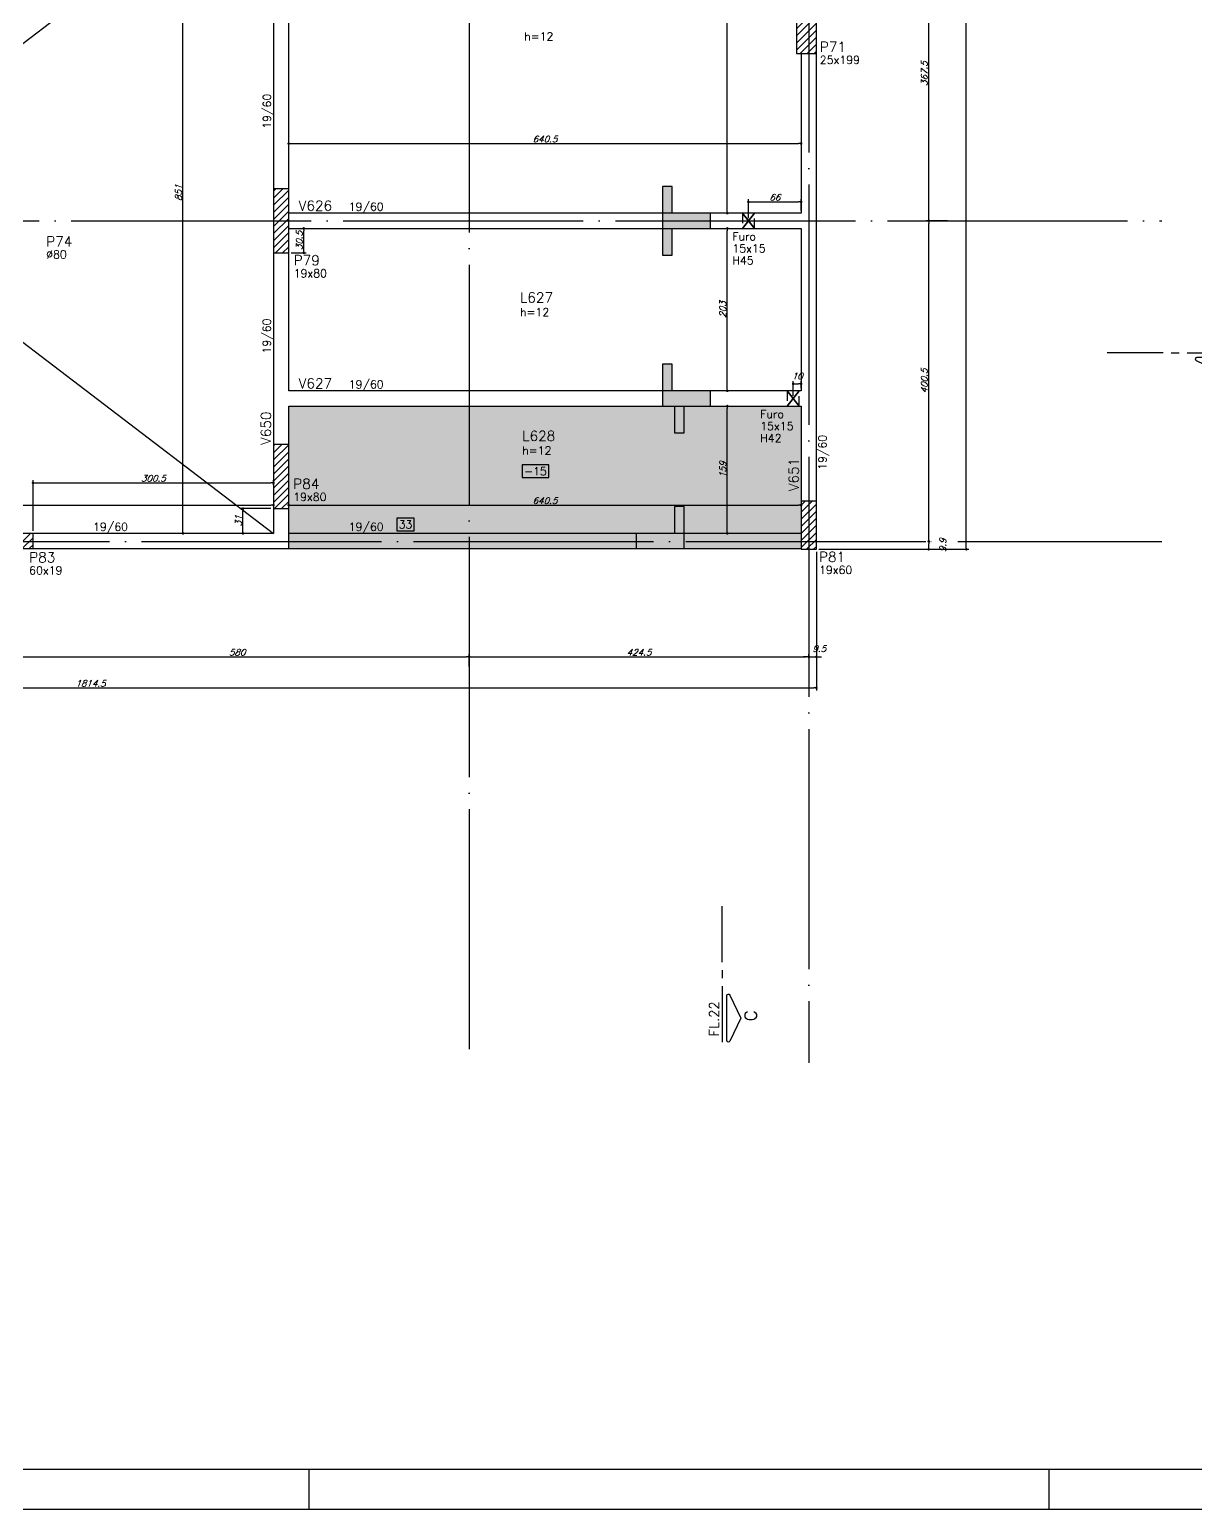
# Model space of a CAD drawing. Extents: x -4245 to 5400, y -2094 to 2406.
# Drawn here: x 2276 to 3733, y -2094 to -246 of the extents above; entities that cross this region are included whole.
import ezdxf
from ezdxf.enums import TextEntityAlignment as Align

# ---------------------------------------------------------------- set-up
doc = ezdxf.new("R2010")
doc.units = 0
doc.header["$LTSCALE"] = 50
doc.header["$MEASUREMENT"] = 0
doc.linetypes.add('EIXO', pattern=[6.8, 6, -0.4, 0, -0.4])
doc.linetypes.add('HIDDEN', pattern=[0.375, 0.25, -0.125])
doc.layers.get('0').update_dxf_attribs({"linetype": 'CONTINUOUS'})
doc.layers.get('DEFPOINTS').update_dxf_attribs({"linetype": 'CONTINUOUS'})
for name, color, linetype in [('F-CORTE', 4, 'CONTINUOUS'), ('F-CORTE-INDICAÇÃO', 4, 'CONTINUOUS'), ('F-COTAS', 106, 'CONTINUOUS'), ('F-COTAS-FUROS', 50, 'CONTINUOUS'), ('F-DESNIVEL-1', 254, 'CONTINUOUS'), ('F-EIXO', 12, 'EIXO'), ('F-FURO-PAREDE', 2, 'HIDDEN'), ('F-FURO-PAREDE-TEXTOS', 2, 'CONTINUOUS'), ('F-LAJES-DIM', 2, 'CONTINUOUS'), ('F-LAJES-NOME', 4, 'CONTINUOUS'), ('F-MARGEM', 1, 'CONTINUOUS'), ('F-PILARES-DIM', 172, 'CONTINUOUS'), ('F-PILARES-HACH', 174, 'CONTINUOUS'), ('F-PILARES-NOME', 170, 'CONTINUOUS'), ('F-PILARES-S', 170, 'CONTINUOUS'), ('F-SOLIDO-CORTE', 71, 'CONTINUOUS'), ('F-TEXTO', 6, 'CONTINUOUS'), ('F-VIGAS', 3, 'CONTINUOUS'), ('F-VIGAS-DIM', 2, 'CONTINUOUS'), ('F-VIGAS-NOME', 4, 'CONTINUOUS'), ('F-VÃO', 1, 'CONTINUOUS')]:
    doc.layers.add(name, color=color, linetype=linetype)
doc.layers.add('F-DESNIVEL-4', color=7, linetype='CONTINUOUS', true_color=0xc3f1b6)
doc.styles.add('CP-TEXT-INCL', font='simplex.shx', dxfattribs={"oblique": 20})
doc.styles.add('MCP', font='simplex.shx')
doc.styles.add('ROMANS', font='simplex.shx')
doc.dimstyles.new('CP-COTAS-50', dxfattribs={"dimscale": 0.64, "dimtxt": 12.5, "dimasz": 5, "dimexe": 5, "dimexo": 5, "dimgap": 2.5, "dimtad": 1, "dimdec": 1, "dimdsep": 46, "dimtxsty": 'CP-TEXT-INCL', "dimblk1": 'DOT', "dimblk2": 'DOT', "dimsah": 1, "dimcen": 9, "dimclrd": 256, "dimclre": 256, "dimclrt": 256, "dimadec": 0, "dimazin": 0, "dimtfac": 1, "dimtdec": 1, "dimtmove": 2, "dimatfit": 3, "dimldrblk": 'DOT', "dimfxl": 0, "dimtolj": 1, "dimarcsym": 0})
pattern_1 = [(45, (0, 10000), (-4.4194174, 4.4194174), [])]

# ---------------------------------------------------------------- blocks, each defined once
blk = doc.blocks.new('*U3')
at = {"layer": 'F-LAJES-DIM', "color": 1}
blk.add_lwpolyline([(0, 0), (33, 0), (33, 16), (0, 16)], close=True, dxfattribs=at)
at = {"layer": 'F-LAJES-DIM', "style": 'MCP'}
blk.add_attdef('DIM', text='', height=10, dxfattribs=at).set_placement((16.5, 8), align=Align.MIDDLE_CENTER)
blk = doc.blocks.new('*U6')
at = {"layer": 'F-VIGAS-DIM', "color": 1}
blk.add_lwpolyline([(0, 0), (22, 0), (22, 16), (0, 16)], close=True, dxfattribs=at)
at = {"layer": 'F-VIGAS-DIM', "style": 'MCP'}
blk.add_attdef('DIM', text='', height=10, dxfattribs=at).set_placement((11, 8), align=Align.MIDDLE_CENTER)
blk = doc.blocks.new('*U18')
at = {"layer": 'F-EIXO'}
blk.add_line((0, 0), (0, -3377.9), dxfattribs=at)
at = {"layer": 'F-TEXTO', "style": 'ROMANS'}
blk.add_attdef('EIXO', text='', height=17.5, rotation=360, dxfattribs=at).set_placement((0, 28.2), align=Align.MIDDLE_CENTER)
blk = doc.blocks.new('*U10')
at = {"layer": 'F-EIXO'}
blk.add_line((0, 0), (7397, 0), dxfattribs=at)
at = {"layer": 'F-TEXTO', "style": 'ROMANS'}
blk.add_attdef('EIXO', text='', height=17.5, dxfattribs=at).set_placement((-28.2072, 0), align=Align.MIDDLE_CENTER)
blk = doc.blocks.new('*U16')
at = {"layer": 'F-EIXO'}
blk.add_line((0, 0), (7484.954, 0), dxfattribs=at)
at = {"layer": 'F-TEXTO', "style": 'ROMANS'}
blk.add_attdef('EIXO', text='', height=17.5, dxfattribs=at).set_placement((-28.2072, 0), align=Align.MIDDLE_CENTER)
blk = doc.blocks.new('*U14')
at = {"layer": 'F-EIXO'}
blk.add_line((0, 0), (0, -3477.9), dxfattribs=at)
at = {"layer": 'F-TEXTO', "style": 'ROMANS'}
blk.add_attdef('EIXO', text='', height=17.5, rotation=360, dxfattribs=at).set_placement((0, 28.2), align=Align.MIDDLE_CENTER)
blk = doc.blocks.new('*U23')
at = {"layer": 'F-CORTE-INDICAÇÃO'}
for p, q in [((70, 0), (0, 0)), ((80, 0), (90, 0)), ((100, 0), (170, 0))]:
    blk.add_line(p, q, dxfattribs=at)
blk.add_lwpolyline([(112, 6, -0.802585), (111.2, 9.8), (140, 23.3), (168.8, 9.8, -0.802585), (168, 6)], format="xyb", close=True, dxfattribs=at)
at = {"layer": 'F-CORTE-INDICAÇÃO', "style": 'ROMANS'}
blk.add_attdef('CORTE', text='', height=15, dxfattribs=at).set_placement((140, 35.8), align=Align.MIDDLE_CENTER)
at = {"layer": 'F-CORTE-INDICAÇÃO', "color": 2, "style": 'ROMANS'}
blk.add_attdef('FOLHA', text='', height=12, dxfattribs=at).set_placement((80.5, -10), align=Align.MIDDLE_CENTER)
blk = doc.blocks.new('_DOT')
at = {"color": 0, "linetype": 'ByBlock'}
blk.add_line((-0.5, 0), (-1, 0), dxfattribs=at)
at = {"color": 0, "linetype": 'ByBlock', "const_width": 0.5}
blk.add_lwpolyline([(-0.25, 0, 1), (0.25, 0, 1)], format="xyb", close=True, dxfattribs=at)
blk = doc.blocks.new('*D25')
at = {"layer": 'DEFPOINTS', "color": 0, "linetype": 'Continuous', "transparency": 16777216}
for p in [(3148.2, -716), (3148.2, -716), (3148.2, -875)]:
    blk.add_point(p, dxfattribs=at)
at = {"layer": 'F-COTAS', "linetype": 'Continuous', "lineweight": -2, "transparency": 16777216}
blk.add_line((3148.2, -871.8), (3148.2, -719.2), dxfattribs=at)
at = {"layer": 'F-COTAS', "linetype": 'Continuous', "lineweight": -2, "transparency": 16777216, "xscale": 3.2, "yscale": 3.2, "zscale": 3.2}
for p, rotation in [((3148.2, -716), 90), ((3148.2, -875), 270)]:
    blk.add_blockref('_DOT', p, dxfattribs=dict(at, rotation=rotation))
at = {"layer": 'F-COTAS', "linetype": 'Continuous', "transparency": 16777216, "insert": (3142.6, -795.5), "char_height": 8, "attachment_point": 5, "rotation": 90, "style": 'CP-TEXT-INCL'}
blk.add_mtext('\\A1;159', dxfattribs=at)
blk = doc.blocks.new('*D26')
at = {"layer": 'DEFPOINTS', "color": 0, "linetype": 'Continuous', "transparency": 16777216}
for p in [(3148.2, -494), (3148.2, -494), (3148.2, -697)]:
    blk.add_point(p, dxfattribs=at)
at = {"layer": 'F-COTAS', "linetype": 'Continuous', "lineweight": -2, "transparency": 16777216}
blk.add_line((3148.2, -693.8), (3148.2, -497.2), dxfattribs=at)
at = {"layer": 'F-COTAS', "linetype": 'Continuous', "lineweight": -2, "transparency": 16777216, "xscale": 3.2, "yscale": 3.2, "zscale": 3.2}
for p, rotation in [((3148.2, -494), 90), ((3148.2, -697), 270)]:
    blk.add_blockref('_DOT', p, dxfattribs=dict(at, rotation=rotation))
at = {"layer": 'F-COTAS', "linetype": 'Continuous', "transparency": 16777216, "insert": (3142.6, -595.5), "char_height": 8, "attachment_point": 5, "rotation": 90, "style": 'CP-TEXT-INCL'}
blk.add_mtext('\\A1;203', dxfattribs=at)
blk = doc.blocks.new('*D27')
at = {"layer": 'DEFPOINTS', "color": 0, "linetype": 'Continuous', "transparency": 16777216}
for p in [(3148.2, 51), (3148.2, 51), (3148.2, -475)]:
    blk.add_point(p, dxfattribs=at)
at = {"layer": 'F-COTAS', "linetype": 'Continuous', "lineweight": -2, "transparency": 16777216}
blk.add_line((3148.2, -471.8), (3148.2, 47.8), dxfattribs=at)
at = {"layer": 'F-COTAS', "linetype": 'Continuous', "lineweight": -2, "transparency": 16777216, "xscale": 3.2, "yscale": 3.2, "zscale": 3.2}
for p, rotation in [((3148.2, 51), 90), ((3148.2, -475), 270)]:
    blk.add_blockref('_DOT', p, dxfattribs=dict(at, rotation=rotation))
at = {"layer": 'F-COTAS', "linetype": 'Continuous', "transparency": 16777216, "insert": (3142.6, -212), "char_height": 8, "attachment_point": 5, "rotation": 90, "style": 'CP-TEXT-INCL'}
blk.add_mtext('\\A1;526', dxfattribs=at)
blk = doc.blocks.new('*D32')
at = {"layer": 'DEFPOINTS', "color": 0, "linetype": 'Continuous', "transparency": 16777216}
for p in [(2467.9, -24), (2467.9, -24), (2467.9, -875)]:
    blk.add_point(p, dxfattribs=at)
at = {"layer": 'F-COTAS', "linetype": 'Continuous', "lineweight": -2, "transparency": 16777216}
blk.add_line((2467.9, -871.8), (2467.9, -27.2), dxfattribs=at)
at = {"layer": 'F-COTAS', "linetype": 'Continuous', "lineweight": -2, "transparency": 16777216, "xscale": 3.2, "yscale": 3.2, "zscale": 3.2}
for p, rotation in [((2467.9, -24), 90), ((2467.9, -875), 270)]:
    blk.add_blockref('_DOT', p, dxfattribs=dict(at, rotation=rotation))
at = {"layer": 'F-COTAS', "linetype": 'Continuous', "transparency": 16777216, "insert": (2462.3, -449.5), "char_height": 8, "attachment_point": 5, "rotation": 90, "style": 'CP-TEXT-INCL'}
blk.add_mtext('\\A1;851', dxfattribs=at)
blk = doc.blocks.new('*D63')
at = {"layer": 'DEFPOINTS', "color": 0, "linetype": 'Continuous', "transparency": 16777216}
for p in [(1464, -839.7), (2581, -839.7), (2581, -839.7)]:
    blk.add_point(p, dxfattribs=at)
at = {"layer": 'F-COTAS', "linetype": 'Continuous', "lineweight": -2, "transparency": 16777216}
blk.add_line((1467.2, -839.7), (2577.8, -839.7), dxfattribs=at)
at = {"layer": 'F-COTAS', "linetype": 'Continuous', "lineweight": -2, "transparency": 16777216, "xscale": 3.2, "yscale": 3.2, "zscale": 3.2, "rotation": 180}
blk.add_blockref('_DOT', (1464, -839.7), dxfattribs=at)
at = {"layer": 'F-COTAS', "linetype": 'Continuous', "lineweight": -2, "transparency": 16777216, "xscale": 3.2, "yscale": 3.2, "zscale": 3.2}
blk.add_blockref('_DOT', (2581, -839.7), dxfattribs=at)
at = {"layer": 'F-COTAS', "linetype": 'Continuous', "transparency": 16777216, "insert": (2022.5, -834.1), "char_height": 8, "attachment_point": 5, "style": 'CP-TEXT-INCL'}
blk.add_mtext('\\A1;1117', dxfattribs=at)
blk = doc.blocks.new('*D64')
at = {"layer": 'DEFPOINTS', "color": 0, "linetype": 'Continuous', "transparency": 16777216}
for p in [(2600, -839.7), (3240.5, -839.7), (3240.5, -839.7)]:
    blk.add_point(p, dxfattribs=at)
at = {"layer": 'F-COTAS', "linetype": 'Continuous', "lineweight": -2, "transparency": 16777216}
blk.add_line((2603.2, -839.7), (3237.3, -839.7), dxfattribs=at)
at = {"layer": 'F-COTAS', "linetype": 'Continuous', "lineweight": -2, "transparency": 16777216, "xscale": 3.2, "yscale": 3.2, "zscale": 3.2, "rotation": 180}
blk.add_blockref('_DOT', (2600, -839.7), dxfattribs=at)
at = {"layer": 'F-COTAS', "linetype": 'Continuous', "lineweight": -2, "transparency": 16777216, "xscale": 3.2, "yscale": 3.2, "zscale": 3.2}
blk.add_blockref('_DOT', (3240.5, -839.7), dxfattribs=at)
at = {"layer": 'F-COTAS', "linetype": 'Continuous', "transparency": 16777216, "insert": (2920.2, -834.1), "char_height": 8, "attachment_point": 5, "style": 'CP-TEXT-INCL'}
blk.add_mtext('\\A1;640.5', dxfattribs=at)
blk = doc.blocks.new('*D65')
at = {"layer": 'DEFPOINTS', "color": 0, "linetype": 'Continuous', "transparency": 16777216}
for p in [(2600, -388), (3240.5, -388), (3240.5, -388)]:
    blk.add_point(p, dxfattribs=at)
at = {"layer": 'F-COTAS', "linetype": 'Continuous', "lineweight": -2, "transparency": 16777216}
blk.add_line((2603.2, -388), (3237.3, -388), dxfattribs=at)
at = {"layer": 'F-COTAS', "linetype": 'Continuous', "lineweight": -2, "transparency": 16777216, "xscale": 3.2, "yscale": 3.2, "zscale": 3.2, "rotation": 180}
blk.add_blockref('_DOT', (2600, -388), dxfattribs=at)
at = {"layer": 'F-COTAS', "linetype": 'Continuous', "lineweight": -2, "transparency": 16777216, "xscale": 3.2, "yscale": 3.2, "zscale": 3.2}
blk.add_blockref('_DOT', (3240.5, -388), dxfattribs=at)
at = {"layer": 'F-COTAS', "linetype": 'Continuous', "transparency": 16777216, "insert": (2920.2, -382.4), "char_height": 8, "attachment_point": 5, "style": 'CP-TEXT-INCL'}
blk.add_mtext('\\A1;640.5', dxfattribs=at)
blk = doc.blocks.new('A0-4L_900')
at = {"layer": 'F-MARGEM', "color": 2}
for p, q in [((137.4, 1), (137.4, 0)), ((155.9, 1), (155.9, 0))]:
    blk.add_line(p, q, dxfattribs=at)
blk.add_lwpolyline([(0, 0), (0, 90), (192.9, 90), (192.9, 0)], close=True, dxfattribs=at)
at = {"layer": 'F-MARGEM', "color": 7}
blk.add_lwpolyline([(2.5, 89), (191.9, 89), (191.9, 1), (2.5, 1)], close=True, dxfattribs=at)
blk = doc.blocks.new('*D117')
at = {"layer": 'DEFPOINTS', "color": 0, "linetype": 'Continuous', "transparency": 16777216}
for p in [(2607.4, -494), (2618.8, -494), (2600, -524.5)]:
    blk.add_point(p, dxfattribs=at)
at = {"layer": 'F-COTAS', "linetype": 'Continuous', "lineweight": -2, "transparency": 16777216}
for p, q in [((2610.6, -494), (2622, -494)), ((2618.8, -521.3), (2618.8, -497.2)), ((2603.2, -524.5), (2622, -524.5))]:
    blk.add_line(p, q, dxfattribs=at)
at = {"layer": 'F-COTAS', "linetype": 'Continuous', "lineweight": -2, "transparency": 16777216, "xscale": 3.2, "yscale": 3.2, "zscale": 3.2}
for p, rotation in [((2618.8, -494), 90), ((2618.8, -524.5), 270)]:
    blk.add_blockref('_DOT', p, dxfattribs=dict(at, rotation=rotation))
at = {"layer": 'F-COTAS', "linetype": 'Continuous', "transparency": 16777216, "insert": (2613.2, -509.3), "char_height": 8, "attachment_point": 5, "rotation": 90, "style": 'CP-TEXT-INCL'}
blk.add_mtext('\\A1;30.5', dxfattribs=at)
blk = doc.blocks.new('*D144')
at = {"layer": 'DEFPOINTS', "color": 0, "linetype": 'Continuous', "transparency": 16777216}
for p in [(3284.5, 1699.5), (3446.8, 1699.5), (3259.5, -894.9)]:
    blk.add_point(p, dxfattribs=at)
at = {"layer": 'F-COTAS', "linetype": 'Continuous', "lineweight": -2, "transparency": 16777216}
for p, q in [((3287.7, 1699.5), (3450, 1699.5)), ((3446.8, -891.7), (3446.8, 1696.3)), ((3262.7, -894.9), (3450, -894.9))]:
    blk.add_line(p, q, dxfattribs=at)
at = {"layer": 'F-COTAS', "linetype": 'Continuous', "lineweight": -2, "transparency": 16777216, "xscale": 3.2, "yscale": 3.2, "zscale": 3.2}
for p, rotation in [((3446.8, 1699.5), 90), ((3446.8, -894.9), 270)]:
    blk.add_blockref('_DOT', p, dxfattribs=dict(at, rotation=rotation))
at = {"layer": 'F-COTAS', "linetype": 'Continuous', "transparency": 16777216, "insert": (3441.2, 402.3), "char_height": 8, "attachment_point": 5, "rotation": 90, "style": 'CP-TEXT-INCL'}
blk.add_mtext('\\A1;2594.4', dxfattribs=at)
blk = doc.blocks.new('*D145')
at = {"layer": 'DEFPOINTS', "color": 0, "linetype": 'Continuous', "transparency": 16777216}
for p in [(3399.3, -885), (3399.9, -885), (3259.5, -894.9)]:
    blk.add_point(p, dxfattribs=at)
at = {"layer": 'F-COTAS', "linetype": 'Continuous', "lineweight": -2, "transparency": 16777216}
for p, q in [((3402.5, -885), (3403.1, -885)), ((3262.7, -894.9), (3403.1, -894.9)), ((3399.9, -891.7), (3399.9, -888.2))]:
    blk.add_line(p, q, dxfattribs=at)
at = {"layer": 'F-COTAS', "linetype": 'Continuous', "lineweight": -2, "transparency": 16777216, "xscale": 3.2, "yscale": 3.2, "zscale": 3.2}
for p, rotation in [((3399.9, -885), 90), ((3399.9, -894.9), 270)]:
    blk.add_blockref('_DOT', p, dxfattribs=dict(at, rotation=rotation))
at = {"layer": 'F-COTAS', "linetype": 'Continuous', "transparency": 16777216, "insert": (3417.5, -890), "char_height": 8, "attachment_point": 5, "rotation": 90, "style": 'CP-TEXT-INCL'}
blk.add_mtext('\\A1;9.9', dxfattribs=at)
blk = doc.blocks.new('*D146')
at = {"layer": 'DEFPOINTS', "color": 0, "linetype": 'Continuous', "transparency": 16777216}
for p in [(3399.9, -484.5), (3426.7, -484.5), (3399.3, -885)]:
    blk.add_point(p, dxfattribs=at)
at = {"layer": 'F-COTAS', "linetype": 'Continuous', "lineweight": -2, "transparency": 16777216}
for p, q in [((3423.5, -484.5), (3396.7, -484.5)), ((3399.9, -881.8), (3399.9, -487.7)), ((3402.5, -885), (3403.1, -885))]:
    blk.add_line(p, q, dxfattribs=at)
at = {"layer": 'F-COTAS', "linetype": 'Continuous', "lineweight": -2, "transparency": 16777216, "xscale": 3.2, "yscale": 3.2, "zscale": 3.2}
for p, rotation in [((3399.9, -484.5), 90), ((3399.9, -885), 270)]:
    blk.add_blockref('_DOT', p, dxfattribs=dict(at, rotation=rotation))
at = {"layer": 'F-COTAS', "linetype": 'Continuous', "transparency": 16777216, "insert": (3394.3, -684.8), "char_height": 8, "attachment_point": 5, "rotation": 90, "style": 'CP-TEXT-INCL'}
blk.add_mtext('\\A1;400.5', dxfattribs=at)
blk = doc.blocks.new('*D147')
at = {"layer": 'DEFPOINTS', "color": 0, "linetype": 'Continuous', "transparency": 16777216}
for p in [(3399.9, -117), (3426.7, -117), (3426.7, -484.5)]:
    blk.add_point(p, dxfattribs=at)
at = {"layer": 'F-COTAS', "linetype": 'Continuous', "lineweight": -2, "transparency": 16777216}
for p, q in [((3423.5, -117), (3396.7, -117)), ((3399.9, -481.3), (3399.9, -120.2)), ((3423.5, -484.5), (3396.7, -484.5))]:
    blk.add_line(p, q, dxfattribs=at)
at = {"layer": 'F-COTAS', "linetype": 'Continuous', "lineweight": -2, "transparency": 16777216, "xscale": 3.2, "yscale": 3.2, "zscale": 3.2}
for p, rotation in [((3399.9, -117), 90), ((3399.9, -484.5), 270)]:
    blk.add_blockref('_DOT', p, dxfattribs=dict(at, rotation=rotation))
at = {"layer": 'F-COTAS', "linetype": 'Continuous', "transparency": 16777216, "insert": (3394.3, -300.8), "char_height": 8, "attachment_point": 5, "rotation": 90, "style": 'CP-TEXT-INCL'}
blk.add_mtext('\\A1;367.5', dxfattribs=at)
blk = doc.blocks.new('*D157')
at = {"layer": 'DEFPOINTS', "color": 0, "linetype": 'Continuous', "transparency": 16777216}
for p in [(1445, -894), (3259.5, -894.9), (3259.5, -1068.1)]:
    blk.add_point(p, dxfattribs=at)
at = {"layer": 'F-COTAS', "linetype": 'Continuous', "lineweight": -2, "transparency": 16777216}
for p, q in [((1445, -897.2), (1445, -1071.3)), ((3259.5, -898.1), (3259.5, -1071.3)), ((1448.2, -1068.1), (3256.3, -1068.1))]:
    blk.add_line(p, q, dxfattribs=at)
at = {"layer": 'F-COTAS', "linetype": 'Continuous', "lineweight": -2, "transparency": 16777216, "xscale": 3.2, "yscale": 3.2, "zscale": 3.2, "rotation": 180}
blk.add_blockref('_DOT', (1445, -1068.1), dxfattribs=at)
at = {"layer": 'F-COTAS', "linetype": 'Continuous', "lineweight": -2, "transparency": 16777216, "xscale": 3.2, "yscale": 3.2, "zscale": 3.2}
blk.add_blockref('_DOT', (3259.5, -1068.1), dxfattribs=at)
at = {"layer": 'F-COTAS', "linetype": 'Continuous', "transparency": 16777216, "insert": (2352.2, -1062.5), "char_height": 8, "attachment_point": 5, "style": 'CP-TEXT-INCL'}
blk.add_mtext('\\A1;1814.5', dxfattribs=at)
blk = doc.blocks.new('*D163')
at = {"layer": 'DEFPOINTS', "color": 0, "linetype": 'Continuous', "transparency": 16777216}
for p in [(2825.5, -1029.3), (2245.5, -1044.6), (2825.5, -1044.6)]:
    blk.add_point(p, dxfattribs=at)
at = {"layer": 'F-COTAS', "linetype": 'Continuous', "lineweight": -2, "transparency": 16777216}
for p, q in [((2245.5, -1041.4), (2245.5, -1026.1)), ((2248.7, -1029.3), (2822.3, -1029.3)), ((2825.5, -1041.4), (2825.5, -1026.1))]:
    blk.add_line(p, q, dxfattribs=at)
at = {"layer": 'F-COTAS', "linetype": 'Continuous', "lineweight": -2, "transparency": 16777216, "xscale": 3.2, "yscale": 3.2, "zscale": 3.2, "rotation": 180}
blk.add_blockref('_DOT', (2245.5, -1029.3), dxfattribs=at)
at = {"layer": 'F-COTAS', "linetype": 'Continuous', "lineweight": -2, "transparency": 16777216, "xscale": 3.2, "yscale": 3.2, "zscale": 3.2}
blk.add_blockref('_DOT', (2825.5, -1029.3), dxfattribs=at)
at = {"layer": 'F-COTAS', "linetype": 'Continuous', "transparency": 16777216, "insert": (2535.5, -1023.7), "char_height": 8, "attachment_point": 5, "style": 'CP-TEXT-INCL'}
blk.add_mtext('\\A1;580', dxfattribs=at)
blk = doc.blocks.new('*D164')
at = {"layer": 'DEFPOINTS', "color": 0, "linetype": 'Continuous', "transparency": 16777216}
for p in [(3250, -1029.3), (3250, -1034), (2825.5, -1044.6)]:
    blk.add_point(p, dxfattribs=at)
at = {"layer": 'F-COTAS', "linetype": 'Continuous', "lineweight": -2, "transparency": 16777216}
for p, q in [((2825.5, -1041.4), (2825.5, -1026.1)), ((2828.7, -1029.3), (3246.8, -1029.3)), ((3250, -1030.8), (3250, -1026.1))]:
    blk.add_line(p, q, dxfattribs=at)
at = {"layer": 'F-COTAS', "linetype": 'Continuous', "lineweight": -2, "transparency": 16777216, "xscale": 3.2, "yscale": 3.2, "zscale": 3.2, "rotation": 180}
blk.add_blockref('_DOT', (2825.5, -1029.3), dxfattribs=at)
at = {"layer": 'F-COTAS', "linetype": 'Continuous', "lineweight": -2, "transparency": 16777216, "xscale": 3.2, "yscale": 3.2, "zscale": 3.2}
blk.add_blockref('_DOT', (3250, -1029.3), dxfattribs=at)
at = {"layer": 'F-COTAS', "linetype": 'Continuous', "transparency": 16777216, "insert": (3037.7, -1023.7), "char_height": 8, "attachment_point": 5, "style": 'CP-TEXT-INCL'}
blk.add_mtext('\\A1;424.5', dxfattribs=at)
blk = doc.blocks.new('*D165')
at = {"layer": 'DEFPOINTS', "color": 0, "linetype": 'Continuous', "transparency": 16777216}
for p in [(3259.5, -894.9), (3250, -1034), (3259.5, -1029.3)]:
    blk.add_point(p, dxfattribs=at)
at = {"layer": 'F-COTAS', "linetype": 'Continuous', "lineweight": -2, "transparency": 16777216}
for p, q in [((3259.5, -898.1), (3259.5, -1032.5)), ((3246.8, -1029.3), (3243.6, -1029.3)), ((3250, -1030.8), (3250, -1026.1)), ((3250, -1029.3), (3259.5, -1029.3)), ((3262.7, -1029.3), (3265.9, -1029.3))]:
    blk.add_line(p, q, dxfattribs=at)
at = {"layer": 'F-COTAS', "linetype": 'Continuous', "lineweight": -2, "transparency": 16777216, "xscale": 3.2, "yscale": 3.2, "zscale": 3.2}
blk.add_blockref('_DOT', (3250, -1029.3), dxfattribs=at)
at = {"layer": 'F-COTAS', "linetype": 'Continuous', "lineweight": -2, "transparency": 16777216, "xscale": 3.2, "yscale": 3.2, "zscale": 3.2, "rotation": 180}
blk.add_blockref('_DOT', (3259.5, -1029.3), dxfattribs=at)
at = {"layer": 'F-COTAS', "linetype": 'Continuous', "transparency": 16777216, "insert": (3263, -1019.1), "char_height": 8, "attachment_point": 5, "style": 'CP-TEXT-INCL'}
blk.add_mtext('\\A1;9.5', dxfattribs=at)
blk = doc.blocks.new('*D187')
at = {"layer": 'DEFPOINTS', "color": 0, "linetype": 'Continuous', "transparency": 16777216}
for p in [(2581, -811.9), (2581, -818), (2280.5, -875)]:
    blk.add_point(p, dxfattribs=at)
at = {"layer": 'F-COTAS', "linetype": 'Continuous', "lineweight": -2, "transparency": 16777216}
for p, q in [((2280.5, -871.8), (2280.5, -808.7)), ((2283.7, -811.9), (2577.8, -811.9)), ((2581, -814.8), (2581, -808.7))]:
    blk.add_line(p, q, dxfattribs=at)
at = {"layer": 'F-COTAS', "linetype": 'Continuous', "lineweight": -2, "transparency": 16777216, "xscale": 3.2, "yscale": 3.2, "zscale": 3.2, "rotation": 180}
blk.add_blockref('_DOT', (2280.5, -811.9), dxfattribs=at)
at = {"layer": 'F-COTAS', "linetype": 'Continuous', "lineweight": -2, "transparency": 16777216, "xscale": 3.2, "yscale": 3.2, "zscale": 3.2}
blk.add_blockref('_DOT', (2581, -811.9), dxfattribs=at)
at = {"layer": 'F-COTAS', "linetype": 'Continuous', "transparency": 16777216, "insert": (2430.8, -806.3), "char_height": 8, "attachment_point": 5, "style": 'CP-TEXT-INCL'}
blk.add_mtext('\\A1;300.5', dxfattribs=at)
blk = doc.blocks.new('*U188')
at = {"layer": 'F-CORTE-INDICAÇÃO'}
for p, q in [((70, 0), (0, 0)), ((80, 0), (90, 0)), ((100, 0), (170, 0))]:
    blk.add_line(p, q, dxfattribs=at)
blk.add_lwpolyline([(112, 6, -0.802585), (111.2, 9.8), (140, 23.3), (168.8, 9.8, -0.802585), (168, 6)], format="xyb", close=True, dxfattribs=at)
at = {"layer": 'F-CORTE-INDICAÇÃO', "style": 'ROMANS'}
blk.add_attdef('CORTE', text='', height=15, dxfattribs=at).set_placement((140, 35.8), align=Align.MIDDLE_CENTER)
at = {"layer": 'F-CORTE-INDICAÇÃO', "color": 2, "style": 'ROMANS'}
blk.add_attdef('FOLHA', text='', height=12, dxfattribs=at).set_placement((147.1, -10), align=Align.MIDDLE_CENTER)
blk = doc.blocks.new('*D327')
at = {"layer": 'DEFPOINTS', "color": 0, "linetype": 'Continuous', "transparency": 16777216}
for p in [(2542.9, -844), (2581, -844), (2569.3, -875)]:
    blk.add_point(p, dxfattribs=at)
at = {"layer": 'F-COTAS', "linetype": 'Continuous', "lineweight": -2, "transparency": 16777216}
for p, q in [((2577.8, -844), (2539.7, -844)), ((2542.9, -871.8), (2542.9, -847.2)), ((2566.1, -875), (2539.7, -875))]:
    blk.add_line(p, q, dxfattribs=at)
at = {"layer": 'F-COTAS', "linetype": 'Continuous', "lineweight": -2, "transparency": 16777216, "xscale": 3.2, "yscale": 3.2, "zscale": 3.2}
for p, rotation in [((2542.9, -844), 90), ((2542.9, -875), 270)]:
    blk.add_blockref('_DOT', p, dxfattribs=dict(at, rotation=rotation))
at = {"layer": 'F-COTAS', "linetype": 'Continuous', "transparency": 16777216, "insert": (2537.3, -859.5), "char_height": 8, "attachment_point": 5, "rotation": 90, "style": 'CP-TEXT-INCL'}
blk.add_mtext('\\A1;31', dxfattribs=at)
blk = doc.blocks.new('*D469')
at = {"layer": 'DEFPOINTS', "color": 0, "linetype": 'Continuous', "transparency": 16777216}
for p in [(3240.5, -460.8), (3240.5, -475), (3174.5, -484.5)]:
    blk.add_point(p, dxfattribs=at)
at = {"layer": 'F-COTAS-FUROS', "linetype": 'Continuous', "lineweight": -2, "transparency": 16777216}
for p, q in [((3174.5, -481.3), (3174.5, -457.6)), ((3177.7, -460.8), (3237.3, -460.8)), ((3240.5, -471.8), (3240.5, -457.6))]:
    blk.add_line(p, q, dxfattribs=at)
at = {"layer": 'F-COTAS-FUROS', "linetype": 'Continuous', "lineweight": -2, "transparency": 16777216, "xscale": 3.2, "yscale": 3.2, "zscale": 3.2, "rotation": 180}
blk.add_blockref('_DOT', (3174.5, -460.8), dxfattribs=at)
at = {"layer": 'F-COTAS-FUROS', "linetype": 'Continuous', "lineweight": -2, "transparency": 16777216, "xscale": 3.2, "yscale": 3.2, "zscale": 3.2}
blk.add_blockref('_DOT', (3240.5, -460.8), dxfattribs=at)
at = {"layer": 'F-COTAS-FUROS', "linetype": 'Continuous', "transparency": 16777216, "insert": (3207.5, -455.2), "char_height": 8, "attachment_point": 5, "style": 'CP-TEXT-INCL'}
blk.add_mtext('\\A1;66', dxfattribs=at)
blk = doc.blocks.new('*D470')
at = {"layer": 'DEFPOINTS', "color": 0, "linetype": 'Continuous', "transparency": 16777216}
for p in [(3240.5, -688.1), (3240.5, -697), (3230.5, -706.5)]:
    blk.add_point(p, dxfattribs=at)
at = {"layer": 'F-COTAS-FUROS', "linetype": 'Continuous', "lineweight": -2, "transparency": 16777216}
for p, q in [((3230.5, -703.3), (3230.5, -684.9)), ((3233.7, -688.1), (3237.3, -688.1)), ((3240.5, -693.8), (3240.5, -684.9))]:
    blk.add_line(p, q, dxfattribs=at)
at = {"layer": 'F-COTAS-FUROS', "linetype": 'Continuous', "lineweight": -2, "transparency": 16777216, "xscale": 3.2, "yscale": 3.2, "zscale": 3.2, "rotation": 180}
blk.add_blockref('_DOT', (3230.5, -688.1), dxfattribs=at)
at = {"layer": 'F-COTAS-FUROS', "linetype": 'Continuous', "lineweight": -2, "transparency": 16777216, "xscale": 3.2, "yscale": 3.2, "zscale": 3.2}
blk.add_blockref('_DOT', (3240.5, -688.1), dxfattribs=at)
at = {"layer": 'F-COTAS-FUROS', "linetype": 'Continuous', "transparency": 16777216, "insert": (3235.5, -678.5), "char_height": 8, "attachment_point": 5, "style": 'CP-TEXT-INCL'}
blk.add_mtext('\\A1;10', dxfattribs=at)

msp = doc.modelspace()

# ---------------------------------------------------------------- hatches: boundary and pattern name
at = {"layer": 'F-PILARES-HACH', "linetype": 'Continuous'}
h = msp.add_hatch(dxfattribs=at)
h.set_pattern_fill('ANSI31', color=256, scale=50, style=0)
h.set_pattern_definition(pattern_1)
h.paths.add_polyline_path([(3234.5, -275.5), (3259.5, -275.5), (3259.5, -76.5), (3234.5, -76.5)], flags=16)
h = msp.add_hatch(dxfattribs=at)
h.set_pattern_fill('ANSI31', color=256, scale=50, style=0)
h.set_pattern_definition(pattern_1)
h.paths.add_polyline_path([(2581, -524.5), (2600, -524.5), (2600, -444.5), (2581, -444.5)], flags=16)
h = msp.add_hatch(dxfattribs=at)
h.set_pattern_fill('ANSI31', color=256, scale=50, style=0)
h.set_pattern_definition(pattern_1)
h.paths.add_polyline_path([(2581, -844), (2600, -844), (2600, -764), (2581, -764)], flags=16)
h = msp.add_hatch(dxfattribs=at)
h.set_pattern_fill('ANSI31', color=256, scale=50, style=0)
h.set_pattern_definition(pattern_1)
h.paths.add_polyline_path([(3240.5, -894.9), (3259.5, -894.9), (3259.5, -834.9), (3240.5, -834.9)], flags=16)
h = msp.add_hatch(dxfattribs=at)
h.set_pattern_fill('ANSI31', color=256, scale=50, style=0)
h.set_pattern_definition(pattern_1)
h.paths.add_polyline_path([(2220.5, -894), (2280.5, -894), (2280.5, -875), (2220.5, -875)], flags=16)
at = {"layer": 'F-SOLIDO-CORTE', "linetype": 'Continuous'}
for points in [[(3127.103, -494), (3127.103, -475), (3079.103, -475), (3079.103, -441.65), (3067.103, -441.65), (3067.103, -494), (3067.103, -527.35), (3079.103, -527.35), (3079.103, -494)], [(3067.103, -716), (3082.103, -716), (3082.103, -749.35), (3094.103, -749.35), (3094.103, -716), (3127.103, -716), (3127.103, -697), (3079.103, -697), (3079.103, -663.65), (3067.103, -663.65)], [(3034.103, -894), (3094.103, -894), (3094.103, -841.65), (3082.103, -841.65), (3082.103, -875), (3034.103, -875)]]:
    msp.add_hatch(color=256, dxfattribs=at).paths.add_polyline_path(points, flags=16)

# ---------------------------------------------------------------- linework, layer by layer
at = {"layer": 'F-CORTE', "linetype": 'Continuous'}
for points in [[(3067.103, -441.65), (3067.103, -494), (3067.103, -527.35)], [(3079.103, -527.35), (3079.103, -494), (3127.103, -494), (3127.103, -475), (3079.103, -475), (3079.103, -441.65)], [(3067.103, -663.65), (3067.103, -716), (3082.103, -716), (3082.103, -749.35)], [(3094.103, -749.35), (3094.103, -716), (3127.103, -716), (3127.103, -697), (3079.103, -697), (3079.103, -663.65)], [(3082.103, -841.65), (3082.103, -875), (3034.103, -875), (3034.103, -894), (3094.103, -894), (3094.103, -841.65)]]:
    msp.add_lwpolyline(points, dxfattribs=at)
at = {"layer": 'F-DESNIVEL-1', "linetype": 'Continuous'}
for points in [[(2590.5, -894), (3240.4, -894), (3240.4, -875)], [(2600, -894), (3240.4, -875), (2600, -875)], [(2600, -894), (2600, -875), (2600, -894)]]:
    msp.add_solid(points, dxfattribs=at)
at = {"layer": 'F-DESNIVEL-4', "linetype": 'Continuous'}
for points in [[(3240.5, -834.9), (3240.5, -716), (2600, -716)], [(3240.5, -834.9), (2600, -716), (3240.5, -834.9)], [(3240.5, -834.9), (2600, -716), (2600, -764)], [(3240.5, -834.9), (2600, -764), (3240.5, -834.9)], [(3240.5, -834.9), (2600, -764), (2600, -844)], [(3240.5, -834.9), (2600, -844), (3240.5, -834.9)], [(3240.5, -834.9), (2600, -844), (2600, -875)], [(3240.5, -834.9), (2600, -875), (3240.5, -834.9)], [(3240.5, -834.9), (2600, -875), (3240.5, -875)], [(3240.5, -834.9), (3240.5, -875), (3240.5, -834.9)]]:
    msp.add_solid(points, dxfattribs=at)
at = {"layer": 'F-FURO-PAREDE'}
for points in [[(3174.5, -484.5), (3167, -494), (3182, -494), (3174.5, -484.5), (3182, -494), (3182, -475), (3174.5, -484.5), (3182, -475), (3167, -475), (3174.5, -484.5), (3167, -475), (3167, -494), (3174.5, -484.5)], [(3230.5, -706.5), (3223, -716), (3238, -716), (3230.5, -706.5), (3238, -716), (3238, -697), (3230.5, -706.5), (3238, -697), (3223, -697), (3230.5, -706.5), (3223, -697), (3223, -716), (3230.5, -706.5)]]:
    msp.add_lwpolyline(points, dxfattribs=at)
at = {"layer": 'F-PILARES-S', "linetype": 'Continuous'}
for points in [[(3234.5, -275.5), (3259.5, -275.5), (3259.5, -76.5), (3234.5, -76.5), (3234.5, -275.5)], [(2581, -524.5), (2600, -524.5), (2600, -444.5), (2581, -444.5), (2581, -524.5)], [(2581, -844), (2600, -844), (2600, -764), (2581, -764), (2581, -844)], [(3240.5, -894.9), (3259.5, -894.9), (3259.5, -834.9), (3240.5, -834.9), (3240.5, -894.9)], [(2220.5, -894), (2280.5, -894), (2280.5, -875), (2220.5, -875), (2220.5, -894)]]:
    msp.add_lwpolyline(points, dxfattribs=at)
at = {"layer": 'F-SOLIDO-CORTE'}
for points in [[(3127.103, -494), (3127.103, -475), (3079.103, -475), (3079.103, -441.65), (3067.103, -441.65), (3067.103, -494), (3067.103, -527.35), (3079.103, -527.35), (3079.103, -494), (3127.103, -494)], [(3067.103, -716), (3082.103, -716), (3082.103, -749.35), (3094.103, -749.35), (3094.103, -716), (3127.103, -716), (3127.103, -697), (3079.103, -697), (3079.103, -663.65), (3067.103, -663.65), (3067.103, -716)], [(3034.103, -894), (3094.103, -894), (3094.103, -841.65), (3082.103, -841.65), (3082.103, -875), (3034.103, -875), (3034.103, -894)]]:
    msp.add_lwpolyline(points, dxfattribs=at)
at = {"layer": 'F-VIGAS'}
for points in [[(2600, -444.5), (2600, -14.5)], [(2581, -24), (2581, -444.5)], [(3240.5, -275.5), (3240.5, -475)], [(3259.5, -484.5), (3259.5, -275.5)], [(3240.5, -475), (2600, -475)], [(2600, -494), (3240.5, -494)], [(3240.5, -494), (3240.5, -697)], [(3259.5, -706.5), (3259.5, -484.5)], [(2581, -524.5), (2581, -706.5)], [(2600, -697), (2600, -524.5)], [(3240.5, -697), (2600, -697)], [(2581, -706.5), (2581, -764)], [(2600, -764), (2600, -716)], [(2600, -716), (3240.5, -716)], [(3240.5, -716), (3240.5, -834.9)], [(3259.5, -834.9), (3259.5, -706.5)], [(2581, -844), (2581, -875)], [(2600, -875), (2600, -844)], [(2581, -875), (2280.5, -875)], [(3240.5, -875), (2600, -875)], [(2600, -894), (2600, -875)], [(2280.5, -894), (2590.5, -894)], [(2590.5, -894), (3240.5, -894)]]:
    msp.add_lwpolyline(points, dxfattribs=at)
at = {"layer": 'F-VÃO'}
for p, q in [((1464, -875), (2581, -24)), ((1464, -24), (2581, -875))]:
    msp.add_line(p, q, dxfattribs=at)

# ---------------------------------------------------------------- block references
at = {"layer": 'F-CORTE-INDICAÇÃO', "linetype": 'Continuous'}
ref = msp.add_blockref('*U188', (3622.98, -649.338), dxfattribs=dict(at, xscale=-1, rotation=180))
ref.add_attrib('FOLHA', 'FL.23', dxfattribs={"color": 2, "height": 12, "style": 'ROMANS'}).set_placement((3770.048, -639.338), align=Align.MIDDLE_CENTER)
ref.add_attrib('CORTE', 'D', dxfattribs={"height": 15, "style": 'ROMANS'}).set_placement((3762.98, -685.102), align=Align.MIDDLE_CENTER)
ref = msp.add_blockref('*U23', (3141.654, -1340.597), dxfattribs=dict(at, rotation=270))
ref.add_attrib('FOLHA', 'FL.22', dxfattribs={"color": 2, "height": 12, "rotation": 90, "style": 'ROMANS'}).set_placement((3131.654, -1481.624), align=Align.MIDDLE_CENTER)
ref.add_attrib('CORTE', 'C', dxfattribs={"height": 15, "rotation": 90, "style": 'ROMANS'}).set_placement((3177.417, -1477.74), align=Align.MIDDLE_CENTER)
at = {"layer": 'F-EIXO', "linetype": 'Continuous'}
for name, p in [('*U14', (3250, 1941.357)), ('*U18', (2825.5, 1841.357)), ('*U16', (-3793.715, -484.5)), ('*U10', (-3705.761, -885))]:
    msp.add_blockref(name, p, dxfattribs=at)
at = {"layer": 'F-LAJES-DIM', "linetype": 'Continuous'}
msp.add_blockref('*U3', (2891.918, -805.388), dxfattribs=at).add_auto_attribs({'DIM': '-15'})
at = {"layer": 'F-MARGEM', "linetype": 'Continuous', "xscale": 50, "yscale": 50, "zscale": 50}
msp.add_blockref('A0-4L_900', (-4244.836, -2094.493), dxfattribs=at)
at = {"layer": 'F-VIGAS-DIM', "linetype": 'Continuous'}
msp.add_blockref('*U6', (2735, -871.875), dxfattribs=at).add_auto_attribs({'DIM': '33'})

# ---------------------------------------------------------------- texts
at = {"layer": 'F-FURO-PAREDE-TEXTOS', "linetype": 'Continuous', "style": 'MCP'}
for s, p in [('Furo', (3154.5, -509)), ('15x15', (3154.5, -524)), ('H45', (3154.5, -539)), ('Furo', (3189.345, -731)), ('15x15', (3189.345, -746)), ('H42', (3189.345, -761))]:
    msp.add_text(s, height=10, dxfattribs=at).set_placement(p)
at = {"layer": 'F-LAJES-DIM', "linetype": 'Continuous', "style": 'MCP'}
for p in [(2894.379, -259.098), (2889.12, -603.575), (2891.918, -776.488)]:
    msp.add_text('h=12', height=10, dxfattribs=at).set_placement(p)
at = {"layer": 'F-LAJES-NOME', "linetype": 'Continuous', "style": 'MCP'}
for s, p in [('L627', (2889.12, -586.575)), ('L628', (2891.918, -759.488))]:
    msp.add_text(s, height=12.5, dxfattribs=at).set_placement(p)
at = {"layer": 'F-PILARES-DIM', "linetype": 'Continuous', "style": 'MCP'}
for s, p in [('25x199', (3263.8, -288.476)), ('%%c80', (2296.891, -531.52)), ('19x80', (2606.25, -555.125)), ('19x80', (2605.682, -834.437)), ('60x19', (2275.647, -926.263)), ('19x60', (3262.789, -925.725))]:
    msp.add_text(s, height=10, dxfattribs=at).set_placement(p)
at = {"layer": 'F-PILARES-NOME', "linetype": 'Continuous', "style": 'MCP'}
for s, p in [('P71', (3263.8, -273.476)), ('P74', (2296.891, -516.52)), ('P79', (2606.25, -540.125)), ('P84', (2605.682, -819.437)), ('P83', (2275.647, -911.263)), ('P81', (3262.789, -910.725))]:
    msp.add_text(s, height=12.5, dxfattribs=at).set_placement(p)
at = {"layer": 'F-VIGAS-DIM', "linetype": 'Continuous', "style": 'MCP'}
for p in [(2577.875, -369.5), (2577.578, -650.313), (3272, -795.7)]:
    msp.add_text('19/60', height=10, rotation=90, dxfattribs=at).set_placement(p)
for p in [(2675, -471.875), (2675, -693.875), (2355.5, -871.875), (2675, -871.875)]:
    msp.add_text('19/60', height=10, dxfattribs=at).set_placement(p)
at = {"layer": 'F-VIGAS-NOME', "linetype": 'Continuous', "style": 'MCP'}
for s, p in [('V626', (2612.5, -471.875)), ('V627', (2612.5, -693.875))]:
    msp.add_text(s, height=12.5, dxfattribs=at).set_placement(p)
for s, p in [('V650', (2577.875, -764.597)), ('V651', (3237.375, -822.4))]:
    msp.add_text(s, height=12.5, rotation=90, dxfattribs=at).set_placement(p)

# ---------------------------------------------------------------- dimensions: what is measured, and where the dimension line sits
at = {"layer": 'F-COTAS', "linetype": 'Continuous'}
for base, p1, p2, picture, middle in [((3446.778, 1699.5), (3259.5, -894.9), (3284.5, 1699.5), '*D144', (3441.178, 402.3)), ((3399.854, -117), (3426.739, -484.5), (3426.739, -117), '*D147', (3394.254, -300.75)), ((2618.82, -494), (2600, -524.5), (2607.438, -494), '*D117', (2613.22, -509.25)), ((3399.854, -484.5), (3399.309, -885), (3426.739, -484.5), '*D146', (3394.254, -684.75)), ((2542.909, -844), (2569.338, -875), (2581, -844), '*D327', (2537.309, -859.5)), ((3399.854, -885), (3259.5, -894.9), (3399.309, -885), '*D145', (3417.454, -889.95))]:
    dim = msp.add_linear_dim(base=base, p1=p1, p2=p2, angle=90, dimstyle='CP-COTAS-50', override={"dimfxl": 7.5}, dxfattribs=at)
    dim.commit()
    dim.dimension.update_dxf_attribs({"geometry": picture, "text_midpoint": middle})
for base, p1, p2, angle, picture, middle in [((3148.164, 51), (3148.164, -475), (3148.164, 51), 270, '*D27', (3142.564, -212)), ((2467.896, -24), (2467.896, -875), (2467.896, -24), 270, '*D32', (2462.296, -449.5)), ((3240.5, -388.031), (2600, -388.031), (3240.5, -388.031), 180, '*D65', (2920.25, -382.431)), ((3148.164, -494), (3148.164, -697), (3148.164, -494), 270, '*D26', (3142.564, -595.5)), ((3148.164, -716), (3148.164, -875), (3148.164, -716), 270, '*D25', (3142.564, -795.5)), ((2581, -839.711), (1464, -839.711), (2581, -839.711), 180, '*D63', (2022.5, -834.111)), ((3240.5, -839.711), (2600, -839.711), (3240.5, -839.711), 180, '*D64', (2920.25, -834.111))]:
    dim = msp.add_linear_dim(base=base, p1=p1, p2=p2, angle=angle, dimstyle='CP-COTAS-50', dxfattribs=at)
    dim.commit()
    dim.dimension.update_dxf_attribs({"geometry": picture, "text_midpoint": middle})
for base, p1, p2, picture, middle in [((2581, -811.889), (2280.5, -875), (2581, -817.972), '*D187', (2430.75, -806.289)), ((3259.5, -1068.097), (1445, -894), (3259.5, -894.9), '*D157', (2352.25, -1062.497)), ((2825.5, -1029.323), (2245.5, -1044.617), (2825.5, -1044.617), '*D163', (2535.5, -1023.723)), ((3250, -1029.323), (2825.5, -1044.617), (3250, -1034.04), '*D164', (3037.75, -1023.723))]:
    dim = msp.add_linear_dim(base=base, p1=p1, p2=p2, dimstyle='CP-COTAS-50', override={"dimfxl": 7.5}, dxfattribs=at)
    dim.commit()
    dim.dimension.update_dxf_attribs({"geometry": picture, "text_midpoint": middle})
dim = msp.add_linear_dim(base=(3259.5, -1029.323), p1=(3250, -1034.04), p2=(3259.5, -894.9), dimstyle='CP-COTAS-50', override={"dimfxl": 7.5}, dxfattribs=at)
dim.commit()
dim.dimension.update_dxf_attribs({"geometry": '*D165', "text_midpoint": (3262.968, -1019.108), "dimtype": 160})
at = {"layer": 'F-COTAS-FUROS', "linetype": 'Continuous'}
for base, p1, p2, picture, middle in [((3240.5, -460.775), (3174.5, -484.5), (3240.5, -475), '*D469', (3207.5, -455.175)), ((3240.5, -688.073), (3230.5, -706.5), (3240.5, -697), '*D470', (3235.5, -678.473))]:
    dim = msp.add_linear_dim(base=base, p1=p1, p2=p2, dimstyle='CP-COTAS-50', override={"dimdec": 0, "dimfxl": 7.5}, dxfattribs=at)
    dim.commit()
    dim.dimension.update_dxf_attribs({"geometry": picture, "text_midpoint": middle})

doc.saveas('drawing.dxf')
